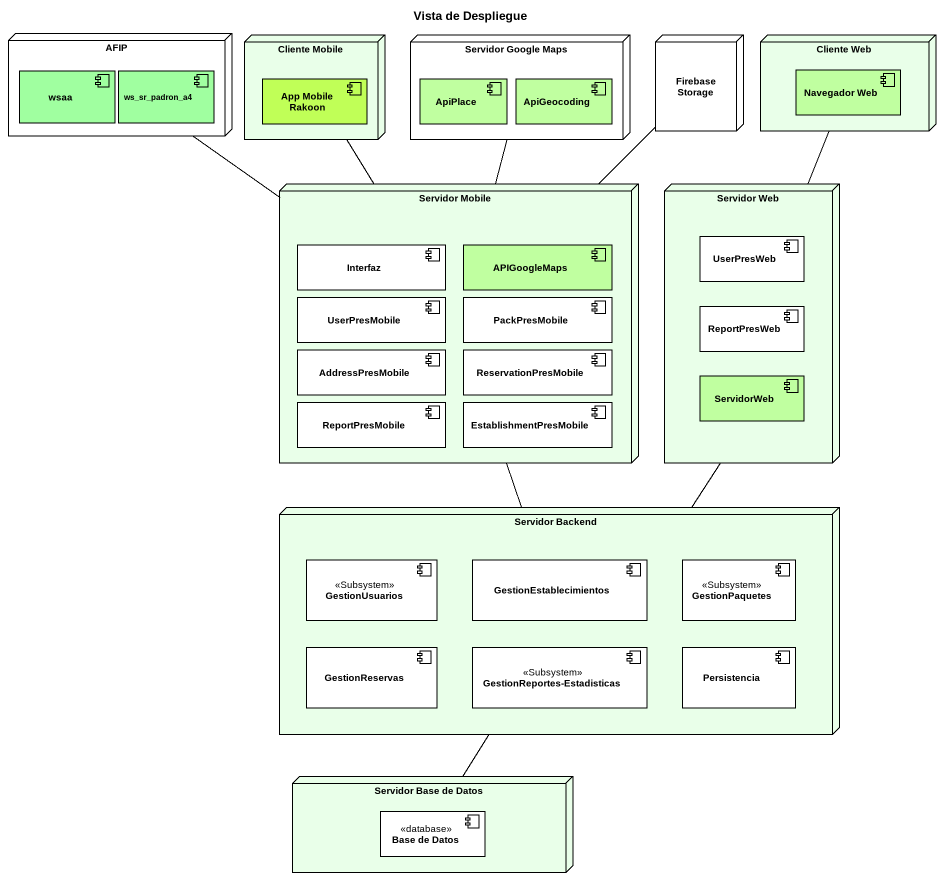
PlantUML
@startuml
title Vista de Despliegue
node AFIP {
  component wsaa #A0FFA0
  component ws_sr_padron_a4 #A0FFA0
}
node "Cliente Mobile" as Cliente_Mobile #E9FFE9 {
  component "App Mobile Rakoon" as App_Mobile_Rakoon #C0FF57
}
node "Servidor Google Maps" as Servidor_Google_Maps {
  component ApiPlace #C0FFA0
  component ApiGeocoding #C0FFA0
}
node "Firebase Storage" as Firebase_Storage
node "Cliente Web" as Cliente_Web #E9FFE9 {
  component "Navegador Web" as Navegador_Web #C0FFA0
}
node "Servidor Mobile" as Servidor_Mobile #E9FFE9 {
  component Interfaz #FFFFFF
  component APIGoogleMaps #C0FFA0
  component UserPresMobile #FFFFFF
  component PackPresMobile #FFFFFF
  component AddressPresMobile #FFFFFF
  component ReservationPresMobile #FFFFFF
  component ReportPresMobile #FFFFFF
  component EstablishmentPresMobile #FFFFFF
}
node "Servidor Web" as Servidor_Web #E9FFE9 {
  component UserPresWeb #FFFFFF
  component ReportPresWeb #FFFFFF
  component ServidorWeb #C0FFA0
}
node "Servidor Backend" as Servidor_Backend #E9FFE9 {
  component GestionUsuarios <<Subsystem>> #FFFFFF
  component GestionEstablecimientos #FFFFFF
  component GestionPaquetes <<Subsystem>> #FFFFFF
  component GestionReservas #FFFFFF
  component "GestionReportes-Estadisticas" as GestionReportes_Estadisticas <<Subsystem>> #FFFFFF
  component Persistencia #FFFFFF
}
node "Servidor Base de Datos" as Servidor_Base_de_Datos #E9FFE9 {
  component "Base de Datos" as Base_de_Datos <<database>> #FFFFFF
}
AFIP -- Servidor_Mobile
Cliente_Mobile -- Servidor_Mobile
Servidor_Google_Maps -- Servidor_Mobile
Firebase_Storage -- Servidor_Mobile
Cliente_Web -- Servidor_Web
Servidor_Mobile -- Servidor_Backend
Servidor_Web -- Servidor_Backend
Servidor_Backend -- Servidor_Base_de_Datos
@enduml
